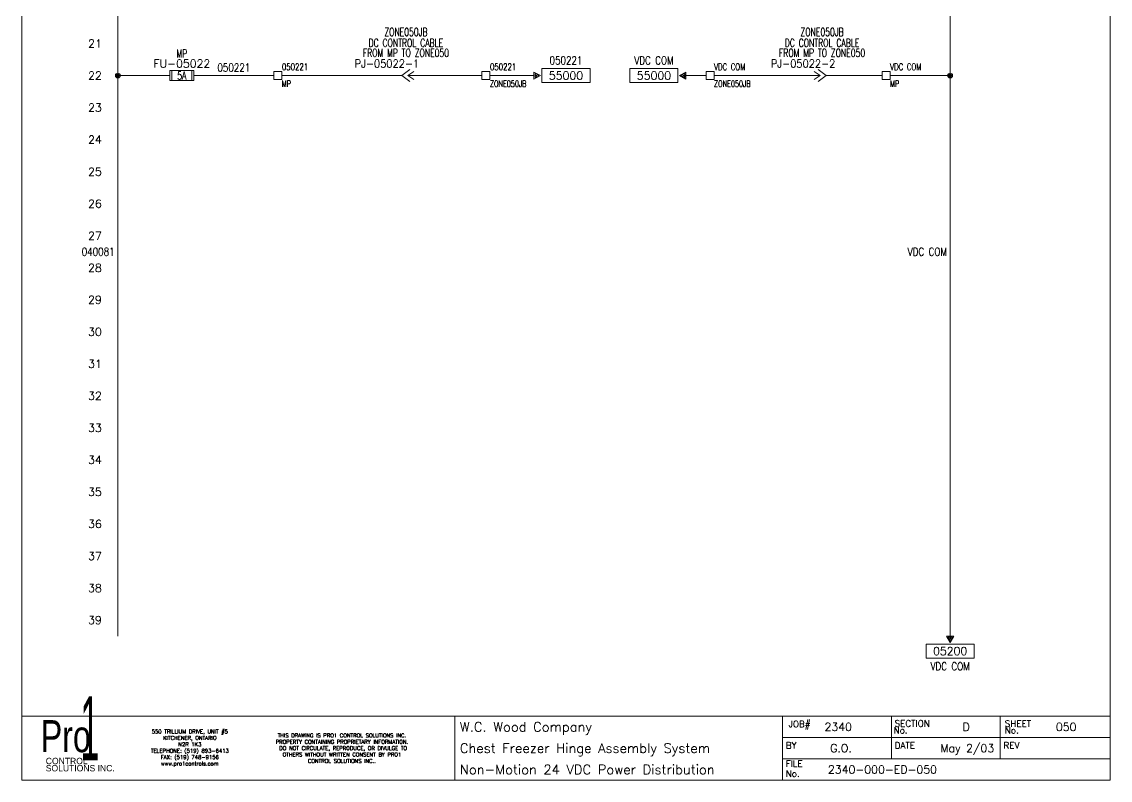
# Model space of a CAD drawing. Header units: inches. Extents: x 0 to 17, y 0 to 23.
# Drawn here: x 0 to 17, y 0 to 11.84 of the extents above; entities that cross this region are included whole.
import ezdxf
from ezdxf.enums import TextEntityAlignment as Align

# ---------------------------------------------------------------- set-up
doc = ezdxf.new("R2010")
doc.units = ezdxf.units.IN
doc.header["$MEASUREMENT"] = 0
doc.layers.get('0').update_dxf_attribs({"lineweight": 5})
for name, color, linetype, lineweight in [('BOARDER', 5, 'Continuous', 5), ('DESC', 1, 'Continuous', 5), ('DESCCHILD', 1, 'Continuous', 5), ('LOC', 252, 'Continuous', 5), ('MISC', 2, 'Continuous', 5), ('SYMS', 7, 'Continuous', 5), ('TAGS', 2, 'Continuous', 5), ('TERMS', 2, 'Continuous', 5), ('Title_Block_Info', 2, 'Continuous', 5), ('WIRENO', 1, 'Continuous', 5), ('WIRES', 7, 'Continuous', 5), ('XREF', 1, 'Continuous', 5)]:
    doc.layers.add(name, color=color, linetype=linetype, lineweight=lineweight)
doc.styles.add('SIVAN', font='sivan.TTF', dxfattribs={"height": 1})
doc.styles.add('STACCO', font='STAC222N.TTF', dxfattribs={"height": 1})
doc.styles.get("Standard").update_dxf_attribs({"font": 'romans.shx'})
doc.styles.add('WD', font='romans.shx')

# ---------------------------------------------------------------- blocks, each defined once
blk = doc.blocks.new('WDDOT')
for radius in [0.0375, 0.0234, 0.0116]:
    blk.add_circle((0, 0), radius)
blk = doc.blocks.new('HFU1')
for p, q in [((-0.188, -0.078), (-0.188, 0.078)), ((-0.188, 0.078), (0.188, 0.078)), ((-0.156, 0.078), (-0.156, -0.078)), ((0.156, 0.078), (0.156, -0.078)), ((0.188, 0.078), (0.188, -0.078)), ((0.188, -0.078), (-0.188, -0.078))]:
    blk.add_line(p, q)
at = {"style": 'WD', "width": 0.7}
for tag, p in [('INST', (0, 0.451)), ('LOC', (0, 0.281))]:
    blk.add_attdef(tag, text='', height=0.125, dxfattribs=at).set_placement(p, align=Align.CENTER)
at = {"style": 'WD'}
blk.add_attdef('TAG1', text='', height=0.125, dxfattribs=at).set_placement((0, 0.125), align=Align.CENTER)
at = {"linetype": 'Continuous', "style": 'WD', "flags": 9}
for tag, p in [('ASSYCODE', (0.157, 0.251)), ('MFG', (0.156, 0.083)), ('CAT', (0.156, 0.102))]:
    blk.add_attdef(tag, text='', height=0.01, dxfattribs=at).set_placement(p, align=Align.CENTER)
at = {"style": 'WD', "width": 0.7}
blk.add_attdef('RATING1', text='', height=0.125, dxfattribs=at).set_placement((0, 0), align=Align.MIDDLE_CENTER)
at = {"style": 'WD'}
for tag, p, flags in [('X4TERM01', (-0.188, 0), 1), ('FAMILY', (0.129, 0.108), 9), ('X1TERM02', (0.188, 0), 1)]:
    blk.add_attdef(tag, p, '', height=0.01, dxfattribs=dict(at, flags=flags))
for tag, p in [('X2LINK', (0, 0.109)), ('X8LINK', (0, -0.109))]:
    blk.add_attdef(tag, p, '', height=0.01, dxfattribs=at)
at = {"linetype": 'Continuous', "style": 'WD', "flags": 8}
blk.add_attdef('TERM01', text='', height=0.125, dxfattribs=at).set_placement((-0.25, -0.031), align=Align.TOP_RIGHT)
blk.add_attdef('TERM02', text='', height=0.125, dxfattribs=at).set_placement((0.25, -0.031), align=Align.TOP_LEFT)
blk = doc.blocks.new('WD_WNH')
at = {"linetype": 'Continuous', "style": 'WD', "width": 0.8}
blk.add_attdef('WIRENO', text='', height=0.125, dxfattribs=at).set_placement((0, 0.0625), align=Align.CENTER)
blk = doc.blocks.new('HT0W01')
for p, q in [((-0.062, 0.062), (0.062, 0.062)), ((-0.062, -0.062), (-0.062, 0.062)), ((0.062, 0.062), (0.062, -0.062)), ((0.062, -0.062), (-0.062, -0.062))]:
    blk.add_line(p, q)
at = {"linetype": 'Continuous', "style": 'WD'}
for tag, p, width, flags in [('WIRENO', (0.062, 0.087), 0.8, 8), ('TAGSTRIP', (0.05, -0.297), 0.9, 8), ('CAT', (0.213, -0.406), 0.8, 1)]:
    blk.add_attdef(tag, p, '', height=0.1, dxfattribs=dict(at, width=width, flags=flags))
at = {"style": 'WD', "width": 0.7}
for tag, p in [('INST', (0.062, 0.214)), ('LOC', (0.062, -0.178))]:
    blk.add_attdef(tag, p, '', height=0.1, dxfattribs=at)
at = {"style": 'WD', "flags": 1}
for tag, p, height in [('X4TERM01', (-0.062, 0), 0.01), ('X4TERMDESC01', (-0.055, -0.023), 0.025), ('X2TERMDESC01', (-0.006, 0.029), 0.025), ('X2TERM01', (0, 0.062), 0.01), ('X1TERMDESC01', (0.039, 0.007), 0.025), ('X1TERM01', (0.062, 0), 0.01), ('X8TERM01', (0, -0.062), 0.01), ('X8TERMDESC01', (0, -0.054), 0.025)]:
    blk.add_attdef(tag, p, '', height=height, dxfattribs=at)
at = {"linetype": 'Continuous', "style": 'WD', "width": 0.8, "flags": 1}
blk.add_attdef('MFG', text='', height=0.1, dxfattribs=at).set_placement((0.088, -0.406), align=Align.RIGHT)
at = {"style": 'WD', "width": 0.7, "flags": 1}
blk.add_attdef('ASSYCODE', (0.062, -0.281), '', height=0.01, dxfattribs=at)
blk = doc.blocks.new('HA2S4')
for p, q in [((-0.055, 0), (0.055, 0)), ((0, -0.102), (-0.055, 0)), ((0.055, 0), (0, -0.102)), ((0.375, -0.125), (-0.375, -0.125)), ((-0.375, -0.125), (-0.375, -0.344)), ((-0.031, -0.016), (0, -0.078)), ((0.031, -0.016), (-0.031, -0.016)), ((-0.008, -0.031), (0, -0.047)), ((0.008, -0.031), (-0.008, -0.031)), ((0, -0.078), (0.031, -0.016)), ((0, -0.047), (0.008, -0.031)), ((0.375, -0.344), (0.375, -0.125)), ((-0.375, -0.344), (0.375, -0.344))]:
    blk.add_line(p, q)
at = {"style": 'WD', "flags": 1}
for tag, p in [('X2TERM01', (0, 0)), ('SIGCODE', (0.088, -0.059))]:
    blk.add_attdef(tag, p, '', height=0.01, dxfattribs=at)
at = {"style": 'WD'}
blk.add_attdef('XREF', text='', height=0.125, dxfattribs=at).set_placement((0, -0.297), align=Align.CENTER)
at = {"style": 'WD', "width": 0.8, "flags": 8}
for tag, p in [('WIRENO', (0, -0.409)), ('DESC1', (0, -0.597))]:
    blk.add_attdef(tag, text='', height=0.125, dxfattribs=at).set_placement(p, align=Align.TOP_CENTER)
blk = doc.blocks.new('WD_WNV')
at = {"linetype": 'Continuous', "style": 'WD', "width": 0.8}
blk.add_attdef('WIRENO', text='', height=0.125, dxfattribs=at).set_placement((-0.05, 0), align=Align.MIDDLE_RIGHT)
blk = doc.blocks.new('HC01JP1')
for p, q in [((-0.062, 0), (0.062, 0.094)), ((-0.062, 0), (0.062, -0.094)), ((0.031, 0), (0.125, 0.062)), ((0.031, 0), (0.125, -0.062)), ((0.031, 0), (0.094, 0))]:
    blk.add_line(p, q)
at = {"style": 'WD', "width": 0.7}
for tag, p in [('INST', (0.146, 0.787)), ('LOC', (0, 0.618)), ('DESC1', (0, 0.448)), ('DESC2', (0, 0.292))]:
    blk.add_attdef(tag, text='', height=0.125, dxfattribs=at).set_placement(p, align=Align.CENTER)
at = {"style": 'WD', "width": 0.9}
blk.add_attdef('TAG1', text='', height=0.125, dxfattribs=at).set_placement((-0.016, 0.125), align=Align.RIGHT)
at = {"linetype": 'Continuous', "style": 'WD', "width": 0.9, "flags": 8}
blk.add_attdef('DELIM', text='', height=0.125, dxfattribs=at).set_placement((0.047, 0.125), align=Align.CENTER)
blk.add_attdef('TERM01', (0.109, 0.125), '', height=0.125, dxfattribs=at)
at = {"style": 'WD'}
for tag, p, flags in [('X4TERMDESC01', (-0.065, 0.021), 1), ('X4TERM01', (-0.062, 0), 1), ('X1TERM01', (0.094, 0), 1), ('X1TERMDESC01', (0.1, 0.019), 1), ('FAMILY', (0.205, 0.059), 9)]:
    blk.add_attdef(tag, p, '', height=0.01, dxfattribs=dict(at, flags=flags))
for tag, p in [('X2LINK', (0.062, 0.125)), ('X8LINK', (0.062, -0.125))]:
    blk.add_attdef(tag, p, '', height=0.01, dxfattribs=at)
at = {"linetype": 'Continuous', "style": 'WD', "flags": 9}
for tag, p in [('ASSYCODE', (0.291, 0.037)), ('MFG', (0.29, 0.057)), ('CAT', (0.292, 0.077))]:
    blk.add_attdef(tag, text='', height=0.01, dxfattribs=at).set_placement(p, align=Align.CENTER)
blk = doc.blocks.new('HC02PJ1')
for p, q in [((-0.031, 0), (-0.125, 0.062)), ((-0.031, 0), (-0.125, -0.062)), ((-0.031, 0), (-0.094, 0)), ((0.062, 0), (-0.062, 0.094)), ((0.062, 0), (-0.062, -0.094))]:
    blk.add_line(p, q)
at = {"style": 'WD', "width": 0.7}
for tag, p in [('INST', (0.146, 0.787)), ('LOC', (0, 0.618)), ('DESC1', (0, 0.448)), ('DESC2', (0, 0.292))]:
    blk.add_attdef(tag, text='', height=0.125, dxfattribs=at).set_placement(p, align=Align.CENTER)
at = {"style": 'WD', "width": 0.9}
blk.add_attdef('TAG2', text='', height=0.125, dxfattribs=at).set_placement((-0.016, 0.125), align=Align.RIGHT)
at = {"linetype": 'Continuous', "style": 'WD', "width": 0.9, "flags": 8}
blk.add_attdef('DELIM', text='', height=0.125, dxfattribs=at).set_placement((0.047, 0.125), align=Align.CENTER)
blk.add_attdef('TERM01', (0.109, 0.125), '', height=0.125, dxfattribs=at)
at = {"style": 'WD'}
for tag, p, flags in [('X4TERMDESC01', (-0.106, 0.021), 1), ('X4TERM01', (-0.094, 0), 1), ('FAMILY', (0.048, 0.121), 9), ('X1TERMDESC01', (0.062, 0.021), 1), ('X1TERM01', (0.062, 0), 1)]:
    blk.add_attdef(tag, p, '', height=0.01, dxfattribs=dict(at, flags=flags))
for tag, p in [('X2LINK', (-0.062, 0.125)), ('X8LINK', (-0.062, -0.125))]:
    blk.add_attdef(tag, p, '', height=0.01, dxfattribs=at)
blk = doc.blocks.new('HA2S3')
for p, q in [((-0.125, 0.109), (-0.875, 0.109)), ((-0.875, 0.109), (-0.875, -0.109)), ((-0.125, 0.109), (-0.125, -0.109)), ((0, 0.055), (-0.102, 0)), ((-0.102, 0), (0, -0.055)), ((-0.078, 0), (-0.016, 0.031)), ((-0.016, -0.031), (-0.078, 0)), ((-0.047, 0), (-0.031, 0.008)), ((-0.031, -0.008), (-0.047, 0)), ((-0.031, 0.008), (-0.031, -0.008)), ((-0.016, 0.031), (-0.016, -0.031)), ((0, -0.055), (0, 0.055)), ((-0.875, -0.109), (-0.125, -0.109))]:
    blk.add_line(p, q)
at = {"style": 'WD', "width": 0.8, "flags": 8}
for tag, p in [('DESC1', (-0.5, 0.487)), ('WIRENO', (-0.5, 0.3))]:
    blk.add_attdef(tag, text='', height=0.125, dxfattribs=at).set_placement(p, align=Align.TOP_CENTER)
at = {"style": 'WD'}
blk.add_attdef('XREF', text='', height=0.125, dxfattribs=at).set_placement((-0.5, -0.062), align=Align.CENTER)
at = {"style": 'WD', "flags": 1}
for tag, p in [('SIGCODE', (-0.099, 0.066)), ('X1TERM01', (0, 0))]:
    blk.add_attdef(tag, p, '', height=0.01, dxfattribs=at)
blk = doc.blocks.new('HA2S1')
for p, q in [((0, -0.055), (0, 0.055)), ((0, 0.055), (0.102, 0)), ((0.102, 0), (0, -0.055)), ((0.078, 0), (0.016, 0.031)), ((0.016, 0.031), (0.016, -0.031)), ((0.016, -0.031), (0.078, 0)), ((0.047, 0), (0.031, 0.008)), ((0.031, 0.008), (0.031, -0.008)), ((0.031, -0.008), (0.047, 0)), ((0.125, 0.109), (0.125, -0.109)), ((0.875, 0.109), (0.125, 0.109)), ((0.875, -0.109), (0.875, 0.109)), ((0.125, -0.109), (0.875, -0.109))]:
    blk.add_line(p, q)
at = {"style": 'WD', "width": 0.8, "flags": 8}
for tag, p in [('WIRENO', (0.5, 0.3)), ('DESC1', (0.5, -0.169))]:
    blk.add_attdef(tag, text='', height=0.125, dxfattribs=at).set_placement(p, align=Align.TOP_CENTER)
at = {"style": 'WD', "flags": 1}
for tag, p in [('X4TERM01', (0, 0)), ('SIGCODE', (0.026, 0.066))]:
    blk.add_attdef(tag, p, '', height=0.01, dxfattribs=at)
at = {"style": 'WD'}
blk.add_attdef('XREF', text='', height=0.125, dxfattribs=at).set_placement((0.5, -0.063), align=Align.CENTER)
blk = doc.blocks.new('TB_P')
at = {"color": 5}
blk.add_line((6.764, 0), (6.764, 1), dxfattribs=at)
at = {"color": 5, "linetype": 'Continuous'}
blk.add_line((15.283, 1), (15.283, 0.667), dxfattribs=at)
blk.add_lwpolyline([(0, 0), (17, 0), (17, 23), (0, 23)], close=True, dxfattribs=at)
at = {"layer": 'BOARDER', "linetype": 'Continuous'}
for p, q in [((0, 1), (17, 1)), ((0, 1), (0, 0)), ((11.882, 1), (11.882, 0.667)), ((11.882, 1), (11.882, 0)), ((11.882, 1), (11.882, 0)), ((11.882, 1), (11.882, 0)), ((13.583, 1), (13.583, 0.667)), ((11.882, 0.667), (17, 0.667)), ((13.583, 0.667), (13.583, 0.333)), ((15.283, 0.667), (15.283, 0.333)), ((11.882, 0.333), (17, 0.333))]:
    blk.add_line(p, q, dxfattribs=at)
at = {"color": 5, "char_height": 0.06, "attachment_point": 5, "style": 'WD'}
for s, insert, width in [('550 TRILLIUM DRIVE, UNIT #5\\PKITCHENER, ONTARIO\\PN2R 1K3\\PTELEPHONE: (519) 893-6413\\PFAX: (519) 748-9156\\Pwww.pro1controls.com', (2.625, 0.5), 1.804), ('THIS DRAWING IS PRO1 CONTROL SOLUTIONS INC. PROPERTY CONTAINING PROPRIETARY INFORMATION.  DO NOT CIRCULATE, REPRODUCE, OR DIVULGE TO OTHERS WITHOUT WRITTEN CONSENT BY PRO1 CONTROL SOLUTIONS INC..', (5, 0.5), 2.264)]:
    blk.add_mtext(s, dxfattribs=dict(at, insert=insert, width=width))
at = {"color": 2, "linetype": 'Continuous', "style": 'WD', "flags": 1}
for tag, p in [('REV1_NO', (1.734, 3.29)), ('REV1_BY', (7.303, 3.29)), ('REV1_DATE', (9.562, 3.29)), ('REV2_NO', (1.734, 3.04)), ('REV2_BY', (7.303, 3.04)), ('REV2_DATE', (9.562, 3.04)), ('REV3_NO', (1.734, 2.79)), ('REV3_BY', (7.303, 2.79)), ('REV3_DATE', (9.562, 2.79)), ('REV4_NO', (1.734, 2.54)), ('REV4_BY', (7.303, 2.54)), ('REV4_DATE', (9.562, 2.54)), ('REV5_NO', (1.734, 2.29)), ('REV5_BY', (7.303, 2.29)), ('REV5_DATE', (9.562, 2.29)), ('REV6_NO', (1.734, 2.04)), ('REV6_BY', (7.303, 2.04)), ('REV6_DATE', (9.562, 2.04)), ('REV7_NO', (1.734, 1.79)), ('REV7_BY', (7.303, 1.79)), ('REV7_DATE', (9.562, 1.79)), ('REV8_NO', (1.734, 1.54)), ('REV8_BY', (7.303, 1.54)), ('REV8_DATE', (9.562, 1.54)), ('REV9_NO', (1.734, 1.29)), ('REV9_BY', (7.303, 1.29)), ('REV9_DATE', (9.562, 1.29))]:
    blk.add_attdef(tag, text='', height=0.15, dxfattribs=at).set_placement(p, align=Align.MIDDLE_CENTER)
for tag, p in [('REV1_CHANGE', (2.292, 3.29)), ('REV2_CHANGE', (2.292, 3.04)), ('REV3_CHANGE', (2.292, 2.79)), ('REV4_CHANGE', (2.292, 2.54)), ('REV5_CHANGE', (2.292, 2.29)), ('REV6_CHANGE', (2.292, 2.04)), ('REV7_CHANGE', (2.292, 1.79)), ('REV8_CHANGE', (2.292, 1.54)), ('REV9_CHANGE', (2.292, 1.29))]:
    blk.add_attdef(tag, text='', height=0.15, dxfattribs=at).set_placement(p, align=Align.MIDDLE_LEFT)
at = {"layer": 'BOARDER', "lineweight": 0}
for s, height, style, width, p in [('1', 1, 'SIVAN', 0.4, (1.062, 0.812)), ('Pro', 0.5, 'STACCO', 0.75, (0.688, 0.688))]:
    blk.add_text(s, height=height, dxfattribs=dict(at, style=style, width=width)).set_placement(p, align=Align.MIDDLE_CENTER)
at = {"layer": 'BOARDER', "linetype": 'Continuous', "style": 'WD'}
for s, p in [('JOB#', (11.976, 0.827)), ('SECTION', (13.633, 0.835)), ('SHEET', (15.354, 0.834)), ('No.', (13.617, 0.729)), ('No.', (15.354, 0.729)), ('BY', (11.933, 0.493)), ('DATE', (13.634, 0.493)), ('REV', (15.334, 0.493)), ('FILE', (11.932, 0.21)), ('No.', (11.932, 0.052))]:
    blk.add_text(s, height=0.1, dxfattribs=at).set_placement(p)
at = {"layer": 'BOARDER', "lineweight": 0, "style": 'STACCO'}
for s, p in [('CONTROL', (0.375, 0.3)), ('SOLUTIONS INC.', (0.375, 0.188))]:
    blk.add_text(s, height=0.1, dxfattribs=at).set_placement(p, align=Align.MIDDLE_LEFT)
at = {"layer": 'Title_Block_Info', "ltscale": 0.1}
for tag, p in [('CUSTOMER', (6.842, 0.833)), ('JOB DESCRIPTION LINE', (6.842, 0.5)), ('DRAWING DESCRIPTION', (6.842, 0.167))]:
    blk.add_attdef(tag, text='', height=0.15, dxfattribs=at).set_placement(p, align=Align.MIDDLE_LEFT)
at = {"layer": 'Title_Block_Info', "ltscale": 0.1, "style": 'WD'}
for tag, p in [('JOB #', (12.752, 0.833)), ('SEC. NO.', (14.75, 0.833)), ('SHT. NO.', (16.312, 0.833)), ('NAME', (12.795, 0.5)), ('REV', (16.194, 0.5))]:
    blk.add_attdef(tag, text='', height=0.125, dxfattribs=at).set_placement(p, align=Align.MIDDLE_CENTER)
blk.add_attdef('DATE', text='', height=0.125, dxfattribs=at).set_placement((15.188, 0.5), align=Align.MIDDLE_RIGHT)
blk.add_attdef('FILE NUMBER', text='', height=0.125, dxfattribs=at).set_placement((12.591, 0.167), align=Align.MIDDLE_LEFT)

msp = doc.modelspace()

# ---------------------------------------------------------------- linework, layer by layer
at = {"layer": 'WIRES'}
for p, q in [((1.5, 22.25), (1.5, 2.25)), ((14.5, 22.25), (14.5, 2.25)), ((1.5, 11), (2.312, 11)), ((2.688, 11), (3.938, 11)), ((4.062, 11), (5.938, 11)), ((6.094, 11), (7.188, 11)), ((7.312, 11), (8, 11)), ((10.688, 11), (10.374, 11)), ((12.406, 11), (10.812, 11)), ((13.438, 11.001), (12.562, 11.001)), ((13.438, 11), (12.562, 11)), ((13.562, 11), (14.5, 11))]:
    msp.add_line(p, q, dxfattribs=at)

# ---------------------------------------------------------------- block references
ref = msp.add_blockref('TB_P', (0, 0))
ref.add_attrib('CUSTOMER', 'W.C. Wood Company', dxfattribs={"layer": 'MISC', "ltscale": 0.1, "height": 0.15}).set_placement((6.842, 0.833), align=Align.MIDDLE_LEFT)
ref.add_attrib('JOB DESCRIPTION LINE', 'Chest Freezer Hinge Assembly System', dxfattribs={"layer": 'MISC', "ltscale": 0.1, "height": 0.15}).set_placement((6.842, 0.5), align=Align.MIDDLE_LEFT)
ref.add_attrib('DRAWING DESCRIPTION', 'Non-Motion 24 VDC Power Distribution', dxfattribs={"layer": 'MISC', "ltscale": 0.1, "height": 0.15}).set_placement((6.842, 0.167), align=Align.MIDDLE_LEFT)
ref.add_attrib('JOB #', '2340', dxfattribs={"layer": 'MISC', "ltscale": 0.1, "height": 0.125, "style": 'WD'}).set_placement((12.752, 0.833), align=Align.MIDDLE_CENTER)
ref.add_attrib('SEC. NO.', 'D', dxfattribs={"layer": 'MISC', "ltscale": 0.1, "height": 0.125, "style": 'WD'}).set_placement((14.75, 0.833), align=Align.MIDDLE_CENTER)
ref.add_attrib('SHT. NO.', '050', dxfattribs={"layer": 'MISC', "ltscale": 0.1, "height": 0.125, "style": 'WD'}).set_placement((16.312, 0.833), align=Align.MIDDLE_CENTER)
ref.add_attrib('FILE NUMBER', '2340-000-ED-050', dxfattribs={"layer": 'MISC', "ltscale": 0.1, "height": 0.125, "style": 'WD'}).set_placement((12.591, 0.167), align=Align.MIDDLE_LEFT)
ref.add_attrib('NAME', 'G.O.', dxfattribs={"layer": 'MISC', "ltscale": 0.1, "height": 0.125, "style": 'WD'}).set_placement((12.795, 0.5), align=Align.MIDDLE_CENTER)
ref.add_attrib('DATE', 'May 2/03', dxfattribs={"layer": 'MISC', "ltscale": 0.1, "height": 0.125, "style": 'WD'}).set_placement((15.188, 0.5), align=Align.MIDDLE_RIGHT)
at = {"layer": 'SYMS'}
ref = msp.add_blockref('HC01JP1', (6, 11), dxfattribs=at)
ref.add_attrib('TERM01', '1', (6.109, 11.125), dxfattribs={"layer": 'TERMS', "linetype": 'Continuous', "height": 0.125, "style": 'WD', "width": 0.9, "flags": 8})
ref.add_attrib('DELIM', '-', dxfattribs={"layer": 'MISC', "linetype": 'Continuous', "height": 0.125, "style": 'WD', "width": 0.9, "flags": 8}).set_placement((6.047, 11.125), align=Align.CENTER)
ref.add_attrib('DESC2', 'FROM MP TO ZONE050', dxfattribs={"layer": 'DESC', "height": 0.125, "style": 'WD', "width": 0.7}).set_placement((6, 11.292), align=Align.CENTER)
ref.add_attrib('TAG1', 'PJ-05022', dxfattribs={"layer": 'TAGS', "height": 0.125, "style": 'WD', "width": 0.9}).set_placement((5.984, 11.125), align=Align.RIGHT)
ref.add_attrib('DESC1', 'DC CONTROL CABLE', dxfattribs={"layer": 'DESC', "height": 0.125, "style": 'WD', "width": 0.7}).set_placement((6, 11.448), align=Align.CENTER)
ref.add_attrib('LOC', 'ZONE050JB', dxfattribs={"layer": 'LOC', "height": 0.125, "style": 'WD', "width": 0.7}).set_placement((6, 11.618), align=Align.CENTER)
ref = msp.add_blockref('HC02PJ1', (12.5, 11), dxfattribs=at)
ref.add_attrib('DESC1', 'DC CONTROL CABLE', dxfattribs={"layer": 'DESCCHILD', "height": 0.125, "style": 'WD', "width": 0.7}).set_placement((12.5, 11.448), align=Align.CENTER)
ref.add_attrib('DESC2', 'FROM MP TO ZONE050', dxfattribs={"layer": 'DESCCHILD', "height": 0.125, "style": 'WD', "width": 0.7}).set_placement((12.5, 11.292), align=Align.CENTER)
ref.add_attrib('LOC', 'ZONE050JB', dxfattribs={"layer": 'LOC', "height": 0.125, "style": 'WD', "width": 0.7}).set_placement((12.5, 11.618), align=Align.CENTER)
ref.add_attrib('TERM01', '2', (12.609, 11.125), dxfattribs={"layer": 'TERMS', "linetype": 'Continuous', "height": 0.125, "style": 'WD', "width": 0.9, "flags": 8})
ref.add_attrib('TAG2', 'PJ-05022', dxfattribs={"layer": 'TAGS', "height": 0.125, "style": 'WD', "width": 0.9}).set_placement((12.484, 11.125), align=Align.RIGHT)
ref.add_attrib('DELIM', '-', dxfattribs={"layer": 'MISC', "linetype": 'Continuous', "height": 0.125, "style": 'WD', "width": 0.9, "flags": 8}).set_placement((12.547, 11.125), align=Align.CENTER)
ref = msp.add_blockref('HFU1', (2.5, 11), dxfattribs=at)
ref.add_attrib('TAG1', 'FU-05022', dxfattribs={"layer": 'TAGS', "height": 0.125, "style": 'WD'}).set_placement((2.5, 11.125), align=Align.CENTER)
ref.add_attrib('LOC', 'MP', dxfattribs={"layer": 'LOC', "height": 0.125, "style": 'WD', "width": 0.7}).set_placement((2.5, 11.281), align=Align.CENTER)
ref.add_attrib('RATING1', '5A', dxfattribs={"layer": 'MISC', "height": 0.125, "style": 'WD', "width": 0.7}).set_placement((2.5, 11), align=Align.MIDDLE_CENTER)
ref = msp.add_blockref('HA2S1', (8, 11), dxfattribs=at)
ref.add_attrib('XREF', '55000', dxfattribs={"layer": 'XREF', "height": 0.125, "style": 'WD'}).set_placement((8.5, 10.938), align=Align.CENTER)
ref.add_attrib('WIRENO', '050221', dxfattribs={"layer": 'WIRENO', "height": 0.125, "style": 'WD', "width": 0.8, "flags": 8}).set_placement((8.5, 11.3), align=Align.TOP_CENTER)
ref = msp.add_blockref('HA2S3', (10.374, 11), dxfattribs=at)
ref.add_attrib('XREF', '55000', dxfattribs={"layer": 'XREF', "height": 0.125, "style": 'WD'}).set_placement((9.874, 10.938), align=Align.CENTER)
ref.add_attrib('WIRENO', 'VDC COM', dxfattribs={"layer": 'WIRENO', "height": 0.125, "style": 'WD', "width": 0.8, "flags": 8}).set_placement((9.874, 11.3), align=Align.TOP_CENTER)
ref = msp.add_blockref('HT0W01', (4, 11), dxfattribs=at)
ref.add_attrib('WIRENO', '050221', (4.062, 11.087), dxfattribs={"layer": 'WIRENO', "linetype": 'Continuous', "height": 0.1, "style": 'WD', "width": 0.8, "flags": 8})
ref.add_attrib('LOC', 'MP', (4.062, 10.822), dxfattribs={"layer": 'LOC', "height": 0.1, "style": 'WD', "width": 0.7})
ref = msp.add_blockref('HT0W01', (7.25, 11), dxfattribs=at)
ref.add_attrib('WIRENO', '050221', (7.312, 11.087), dxfattribs={"layer": 'WIRENO', "linetype": 'Continuous', "height": 0.1, "style": 'WD', "width": 0.8, "flags": 8})
ref.add_attrib('LOC', 'ZONE050JB', (7.312, 10.822), dxfattribs={"layer": 'LOC', "height": 0.1, "style": 'WD', "width": 0.7})
ref = msp.add_blockref('HT0W01', (10.75, 11), dxfattribs=at)
ref.add_attrib('WIRENO', 'VDC COM', (10.812, 11.087), dxfattribs={"layer": 'WIRENO', "linetype": 'Continuous', "height": 0.1, "style": 'WD', "width": 0.8, "flags": 8})
ref.add_attrib('LOC', 'ZONE050JB', (10.812, 10.822), dxfattribs={"layer": 'LOC', "height": 0.1, "style": 'WD', "width": 0.7})
ref = msp.add_blockref('HT0W01', (13.5, 11), dxfattribs=at)
ref.add_attrib('WIRENO', 'VDC COM', (13.562, 11.087), dxfattribs={"layer": 'WIRENO', "linetype": 'Continuous', "height": 0.1, "style": 'WD', "width": 0.8, "flags": 8})
ref.add_attrib('LOC', 'MP', (13.562, 10.822), dxfattribs={"layer": 'LOC', "height": 0.1, "style": 'WD', "width": 0.7})
for p in [(1.5, 11), (14.5, 11)]:
    msp.add_blockref('WDDOT', p, dxfattribs=at)
ref = msp.add_blockref('HA2S4', (14.5, 2.25), dxfattribs=at)
ref.add_attrib('XREF', '05200', dxfattribs={"layer": 'XREF', "height": 0.125, "style": 'WD'}).set_placement((14.5, 1.953), align=Align.CENTER)
ref.add_attrib('WIRENO', 'VDC COM', dxfattribs={"layer": 'WIRENO', "height": 0.125, "style": 'WD', "width": 0.8, "flags": 8}).set_placement((14.5, 1.841), align=Align.TOP_CENTER)
at = {"layer": 'WIRENO'}
ref = msp.add_blockref('WD_WNH', (3.312, 11), dxfattribs=at)
ref.add_attrib('WIRENO', '050221', dxfattribs={"linetype": 'Continuous', "height": 0.125, "style": 'WD', "width": 0.8}).set_placement((3.312, 11.062), align=Align.CENTER)
ref = msp.add_blockref('WD_WNV', (1.5, 8.25), dxfattribs=at)
ref.add_attrib('WIRENO', '040081', dxfattribs={"linetype": 'Continuous', "height": 0.125, "style": 'WD', "width": 0.8}).set_placement((1.45, 8.25), align=Align.MIDDLE_RIGHT)
ref = msp.add_blockref('WD_WNV', (14.5, 8.25), dxfattribs=at)
ref.add_attrib('WIRENO', 'VDC COM', dxfattribs={"linetype": 'Continuous', "height": 0.125, "style": 'WD', "width": 0.8}).set_placement((14.45, 8.25), align=Align.MIDDLE_RIGHT)

# ---------------------------------------------------------------- texts
at = {"layer": 'SYMS', "color": 2, "style": 'WD'}
for s, p in [('21', (1.25, 11.5)), ('22', (1.25, 11)), ('23', (1.25, 10.5)), ('24', (1.25, 10)), ('25', (1.25, 9.5)), ('26', (1.25, 9)), ('27', (1.25, 8.5)), ('28', (1.25, 8)), ('29', (1.25, 7.5)), ('30', (1.25, 7)), ('31', (1.25, 6.5)), ('32', (1.25, 6)), ('33', (1.25, 5.5)), ('34', (1.25, 5)), ('35', (1.25, 4.5)), ('36', (1.25, 4)), ('37', (1.25, 3.5)), ('38', (1.25, 3)), ('39', (1.25, 2.5))]:
    msp.add_text(s, height=0.125, dxfattribs=at).set_placement(p, align=Align.MIDDLE_RIGHT)

doc.saveas('drawing.dxf')
